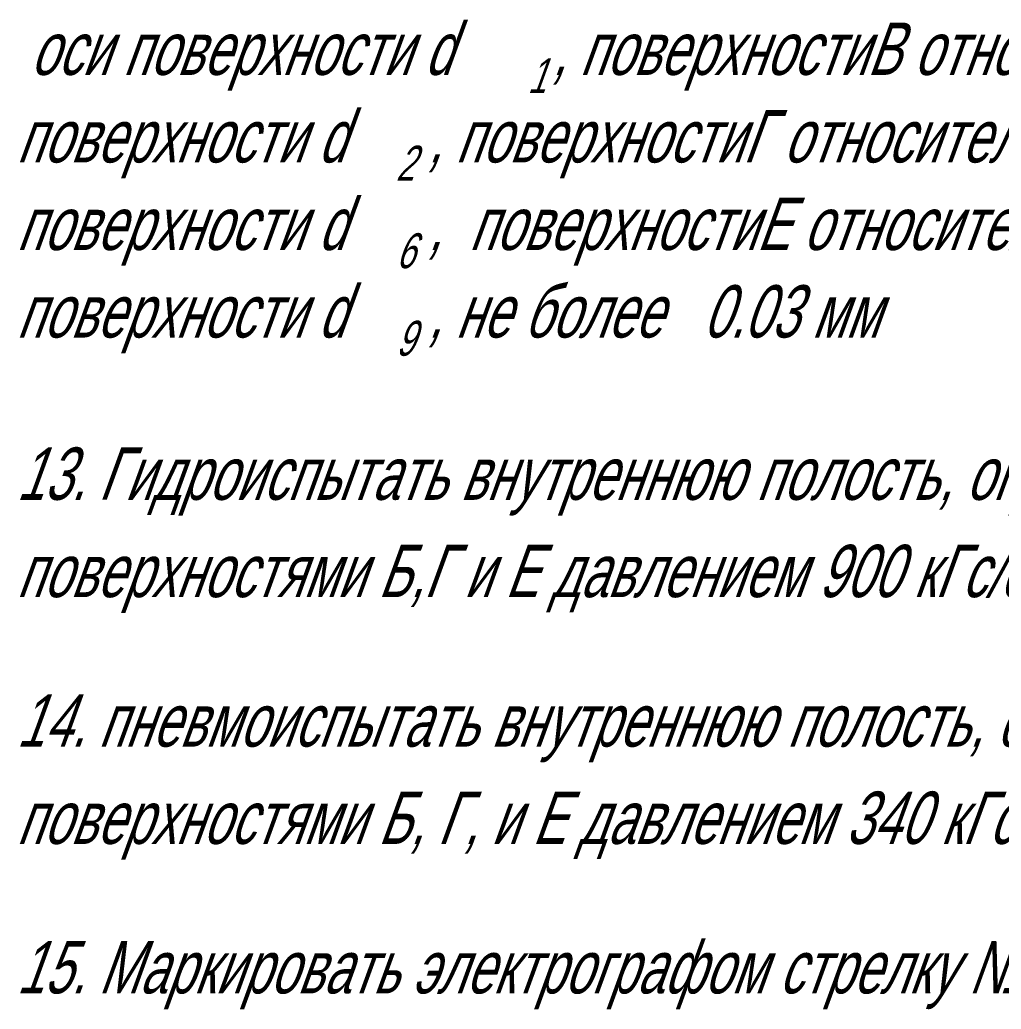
# Model space of a CAD drawing. Extents: x 0 to 841, y 0 to 594.
# Drawn here: x 650.6 to 744.3, y 110.5 to 204.9 of the extents above; entities that cross this region are included whole.
import ezdxf

# ---------------------------------------------------------------- set-up
doc = ezdxf.new("R2010")
doc.units = 0
doc.header["$MEASUREMENT"] = 0
doc.layers.add('0 VIEW0', color=7, linetype='Continuous')
doc.styles.add('K5_TEXTSTYLE', font='win_eskd.shx', dxfattribs={"width": 0.7, "oblique": 15, "bigfont": 'b_eskd.shx'})

msp = doc.modelspace()

# ---------------------------------------------------------------- texts
at = {"layer": '0 VIEW0', "color": 7, "style": 'K5_TEXTSTYLE', "oblique": 20, "width": 0.7}
for s, height, p in [(' оси поверхности d', 5, (650.236, 199.663)), (', поверхностиВ относительно оси ', 5, (701.394, 199.663)), ('1', 3.333, (699.018, 197.929)), ('поверхности d', 5, (650.236, 191.305)), (', поверхностиГ относительно оси ', 5, (689.532, 191.305)), ('2', 3.333, (686.451, 189.571)), ('поверхности d', 5, (650.236, 182.946)), (',  поверхностиЕ относительно оси ', 5, (689.532, 182.946)), ('6', 3.333, (686.451, 181.212)), ('поверхности d', 5, (650.236, 174.588)), (', не более   0.03 мм', 5, (689.532, 174.588)), ('9', 3.333, (686.451, 172.854)), ('13. Гидроиспытать внутреннюю полость, ограниченную', 5, (650.236, 159.094)), ('поверхностями Б,Г и Е давлением 900 кГс/см', 5, (650.236, 149.802)), ('14. пневмоиспытать внутреннюю полость, ограниченную', 5, (650.236, 135.53)), ('поверхностями Б, Г, и Е давлением 340 кГс/см', 5, (650.236, 126.238)), ('15. Маркировать электрографом стрелку №8.', 5, (650.236, 111.967))]:
    msp.add_text(s, height=height, dxfattribs=at).set_placement(p)

doc.saveas('drawing.dxf')
